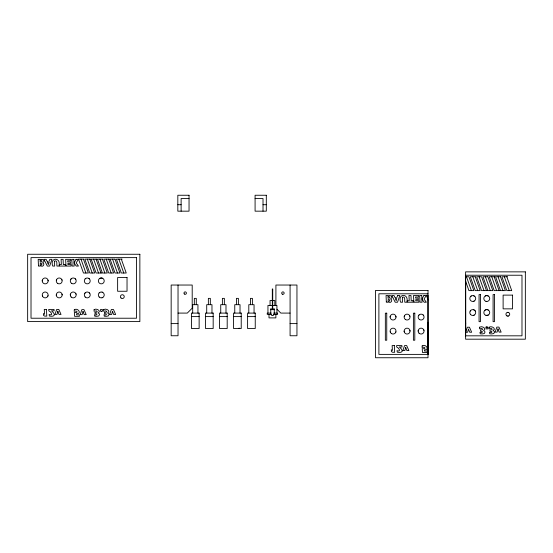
<?xml version="1.0" encoding="UTF-8"?>
<svg xmlns="http://www.w3.org/2000/svg" width="553" height="553" viewBox="0 0 553 553"><rect width="100%" height="100%" fill="white"/><g stroke="black" fill="none" stroke-linecap="round" stroke-linejoin="round"><path stroke-width="0.83" d="M428.043 299.885L426.418 295.295L428.008 295.295L428.008 354.383L378.895 354.383L378.895 293.788L428.008 293.788M465.619 335.823L465.633 322.862L465.619 335.823L521.984 335.823L521.984 275.228L465.619 275.228M428.036 333.48L428.043 348.155M428.043 345.874L428.008 354.383L428.043 350.796L428.036 351.604M428.043 334.461L428.043 322.295M465.619 281.705L465.654 281.325L468.937 290.622L473.845 290.622L468.937 276.735L465.619 276.735L465.654 323.643M428.015 351.086L428.022 348.044M42.235 280.917L42.339 280.15M70.293 294.943L70.39 294.175M390.114 317.076L390.211 316.316M418.165 331.102L418.268 330.341M465.654 332.235L467.347 327.217L469.456 327.217L471.661 332.235L469.649 332.235L468.509 329.035L467.638 332.235L465.654 332.235L465.654 281.325M47.738 296.415L48.028 295.703A2.945 2.945 0 0 0 44.42 292.095A2.945 2.945 0 0 0 43.099 297.023A2.945 2.945 0 0 0 48.028 295.703M56.365 280.15L56.662 279.438M395.609 332.574L395.907 331.862M404.243 316.316L404.533 315.604M70.687 279.438L71.157 278.83M84.713 293.47L85.183 292.855M418.559 315.604L419.029 314.996M470.202 311.069L470.665 310.454M85.183 278.83L85.791 278.366A2.945 2.945 0 0 1 90.208 280.917A2.945 2.945 0 0 1 85.791 283.468A2.945 2.945 0 0 1 85.791 278.366M99.208 292.855L99.817 292.392M273.756 315.106L272.518 315.618L271.281 315.106M470.665 296.429L471.28 295.966A2.945 2.945 0 0 1 475.698 298.516A2.945 2.945 0 0 1 471.28 301.067A2.945 2.945 0 0 1 471.28 295.966M484.691 310.454L485.306 309.991A2.945 2.945 0 0 1 489.723 312.542A2.945 2.945 0 0 1 485.306 315.092A2.945 2.945 0 0 1 485.306 309.991M99.817 278.359A2.945 2.945 0 0 1 104.234 280.917A2.945 2.945 0 0 1 99.817 283.468A2.945 2.945 0 0 1 99.817 278.359L101.289 277.965L102.761 278.359M102.056 297.784L102.761 297.493M485.306 295.966L486.778 295.565L488.251 295.966M473.513 301.357L474.225 301.067M473.513 315.383L474.225 315.092M488.251 315.092L486.011 315.383M486.011 309.694L486.778 309.597M507.834 316.116L508.318 316.053M486.993 327.1L487.85 327.093L487.94 328.869L486.073 328.869L486.004 327.093L486.993 327.1L486.004 327.093M189.043 198.541L181.121 198.541L181.121 211.17M255.085 198.541L263.014 198.541L263.014 211.17M177.824 204.714L181.121 204.714M263.014 204.714L266.311 204.714M90.581 259.136L84.851 259.136L89.766 273.016L94.674 273.016L89.766 259.136M96.893 259.136L91.169 259.136L96.077 273.016L101.8 273.016M109.515 259.136L103.791 259.136L108.699 273.016L113.607 273.016L108.699 259.136M122.144 259.136L116.413 259.136L121.321 273.016L126.236 273.016L121.321 259.136M495.004 276.735L489.274 276.735L494.188 290.622L499.912 290.622M507.626 276.735L501.903 276.735L506.811 290.622L511.719 290.622L506.811 276.735M272.311 290.021L272.733 290.021M487.29 290.622L481.559 290.622L476.651 276.735L481.559 276.735L486.474 290.622M270.417 308.954L274.62 308.954M270.417 309.659L274.62 309.659M178.031 313.088L187.287 313.088L192.202 308.18L192.202 285.037L171.16 285.037L171.16 335.754L178.031 335.754L178.031 285.037M271.24 313.122L267.244 313.122L267.244 314.387L271.578 314.387M273.631 313.122L277.627 313.122L277.627 314.387L273.293 314.387M290.083 313.088L280.82 313.088L277.005 309.272M191.49 316.606L199.135 316.606M205.522 316.606L213.168 316.606M219.548 316.606L227.193 316.606M233.573 316.606L241.219 316.606M247.599 316.606L255.244 316.606M171.16 323.609L178.031 323.609M290.083 323.609L296.954 323.609M239.007 328.164L239.366 328.164M486.011 301.357L486.778 301.461M507.834 312.327L508.318 312.39M473.513 295.668L474.833 296.429M487.539 309.694L488.251 309.991M473.513 309.694L474.225 309.991M102.056 292.095L102.761 292.392M88.736 278.366L89.344 278.83M474.833 310.454L475.304 311.069M423.197 314.996L423.66 315.604M89.344 292.855L89.814 293.47M75.319 278.83L75.789 279.438M423.66 329.629L423.957 330.341M409.635 315.604L409.932 316.316M390.211 331.862L390.508 332.574M75.789 293.47L76.079 294.175M61.763 279.438L62.054 280.15M42.339 295.703L42.629 296.415M504.357 276.735L509.265 290.622M498.046 276.735L502.954 290.622M494.188 276.735L499.096 290.622M491.728 276.735L496.642 290.622M485.416 276.735L490.331 290.622M479.105 276.735L484.013 290.622M472.794 276.735L477.702 290.622M466.483 276.735L471.391 290.622M118.867 259.136L123.775 273.016M112.556 259.136L117.464 273.016M106.245 259.136L111.153 273.016M99.934 259.136L104.842 273.016M96.077 259.136L100.985 273.016M93.623 259.136L98.531 273.016M87.312 259.136L92.22 273.016M80.994 259.136L85.909 273.016M409.932 330.341L410.029 331.102A2.945 2.945 0 0 1 405.612 333.653A2.945 2.945 0 0 1 405.612 328.551A2.945 2.945 0 0 1 410.029 331.102M404.139 331.102L404.243 331.862M395.907 316.316L396.003 317.076A2.945 2.945 0 0 1 391.586 319.627A2.945 2.945 0 0 1 391.586 314.526A2.945 2.945 0 0 1 396.003 317.076M62.054 294.175L62.157 294.943A2.945 2.945 0 0 1 57.74 297.493A2.945 2.945 0 0 1 57.74 292.392A2.945 2.945 0 0 1 62.157 294.943M56.268 294.943L56.365 295.703M48.028 280.15L48.132 280.917A2.945 2.945 0 0 1 43.708 283.468A2.945 2.945 0 0 1 43.708 278.359A2.945 2.945 0 0 1 48.132 280.917M428.022 328.911L428.043 329.574M290.083 285.037L290.083 335.754L296.954 335.754L296.954 285.037L275.912 285.037L275.912 305.609M276.922 313.122L276.922 305.408L267.949 305.408L267.949 313.122M275.871 314.387L275.871 317.892L269 317.892L269 314.387M274.82 305.408L274.82 300.5L270.051 300.5L270.051 305.408M274.274 309.659L274.274 313.862M272.733 308.954L272.733 288.963L272.311 288.963L272.311 308.954M270.763 309.659L270.763 313.862M254.055 313.095L254.055 304.682L248.795 304.682L248.795 313.095M252.403 304.682L252.403 298.371L250.44 298.371L250.44 304.682M240.023 313.095L240.023 304.682L234.762 304.682L234.762 313.095M238.378 304.682L238.378 298.371L236.414 298.371L236.414 304.682M225.997 313.095L225.997 304.682L220.737 304.682L220.737 313.095M224.352 304.682L224.352 298.371L222.389 298.371L222.389 304.682M211.972 313.095L211.972 304.682L206.711 304.682L206.711 313.095M210.327 304.682L210.327 298.371L208.363 298.371L208.363 304.682M197.946 313.095L197.946 304.682L192.686 304.682L192.686 313.095M196.294 304.682L196.294 298.371L194.331 298.371L194.331 304.682M486.778 295.565A2.945 2.945 0 0 1 489.446 299.761A2.945 2.945 0 0 1 484.518 300.41A2.945 2.945 0 0 1 486.011 295.668M38.44 265.447L38.44 266.062L40.279 266.062L40.217 263.442C41.413 262.703 42.878 264.707 41.129 264.763L41.129 266.076C43.473 267.113 45.063 263.587 42.664 262.799L43.86 261.749A2.129 2.129 0 0 0 43.811 260.532L43.044 259.627L40.991 259.364L40.991 260.698L41.814 260.885L41.987 261.749L40.169 262.115L40.113 259.35L38.185 259.35L38.44 265.447M386.319 301.613L386.312 302.221L388.151 302.221L388.095 299.608C389.291 298.869 390.757 300.867 389.008 300.922L389.008 302.242C391.344 303.279 392.941 299.747 390.536 298.959L391.738 297.915A2.129 2.129 0 0 0 391.69 296.698L390.916 295.786L388.87 295.523L388.87 296.857L389.685 297.044L389.865 297.908L388.047 298.274L387.992 295.516L386.056 295.509L386.319 301.613M65.966 265.627L65.959 266.062L71.061 266.062L70.991 264.59L67.901 264.604L67.846 263.477L70.466 263.491L70.376 261.998L67.749 261.97L67.701 260.774L70.832 260.857L70.743 259.35L65.641 259.35L65.966 265.627M413.838 301.786L413.838 302.221L418.932 302.221L418.87 300.749L415.78 300.763L415.725 299.636L418.345 299.657L418.255 298.157L415.628 298.129L415.573 296.94L418.711 297.016L418.621 295.509L413.513 295.509L413.838 301.786M74.302 309.715L74.171 311.284L76.196 311.021L77.144 311.885L76.383 312.563L74.337 312.5L74.62 316.33L79.397 316.33L79.321 314.851L76.625 314.871L76.528 313.745C82.169 314.063 78.153 307.35 74.302 309.715M422.181 345.881L422.043 347.443L424.075 347.187L425.022 348.044L424.262 348.729L422.215 348.66L422.492 352.489L427.275 352.489L427.192 351.01L424.504 351.037L424.4 349.911C430.04 350.222 426.024 343.51 422.181 345.881M54.512 261.528L54.678 266.062L52.701 266.062C49.487 256.924 61.424 257 58.964 266.062L56.945 266.062C56.468 264.555 57.747 260.428 55.058 260.843A0.802 0.802 0 0 0 54.581 261.299L54.512 261.528M94.134 309.625L94.01 311.208L96.485 310.897L97.21 311.65L96.429 312.3L94.943 312.286L95.061 313.793C98.303 313.067 96.858 316.116 94.445 314.726L94.75 316.198L96.706 316.33L98.738 315.963L99.478 314.664A1.583 1.583 0 0 0 98.883 313.399L98.047 312.943C101.876 311.228 96.45 307.834 94.134 309.625M103.66 309.625L103.535 311.208L106.003 310.897L106.729 311.65L105.955 312.3L104.469 312.286L104.586 313.793C107.828 313.067 106.383 316.116 103.971 314.726L104.275 316.198L106.231 316.33L108.264 315.963L109.003 314.664A1.583 1.583 0 0 0 108.409 313.399L107.572 312.943C111.402 311.228 105.976 307.834 103.66 309.625M402.384 297.687L402.556 302.221L400.572 302.221C397.365 293.09 409.303 293.166 406.835 302.221L404.824 302.221C404.347 300.714 405.625 296.595 402.937 297.002A0.802 0.802 0 0 0 402.46 297.459L402.384 297.687M479.624 327.224L479.492 328.807L481.967 328.496L482.693 329.249L481.912 329.899L480.433 329.885L480.543 331.392C483.792 330.666 482.347 333.715 479.928 332.332L480.239 333.798L482.195 333.929L484.228 333.563L484.967 332.263A1.583 1.583 0 0 0 484.366 331.005L483.536 330.542C487.366 328.828 481.94 325.434 479.624 327.224M489.149 327.224L489.018 328.807L491.493 328.496L492.218 329.249L491.437 329.899L489.958 329.885L490.069 331.392C493.317 330.666 491.873 333.715 489.453 332.332L489.758 333.798L491.714 333.929L493.746 333.563L494.486 332.263A1.583 1.583 0 0 0 493.891 331.005L493.062 330.542C496.891 328.828 491.465 325.434 489.149 327.224M54.394 314.671C53.952 316.834 50.959 316.212 49.39 316.033L49.134 314.519C53.6 316.122 51.284 311.851 48.802 310.8L48.74 309.41L54.028 309.41L54.139 310.862L51.505 310.793L53.676 313.033L54.394 314.671M402.273 350.837C401.824 352.994 398.837 352.372 397.268 352.192L397.013 350.678C401.478 352.289 399.162 348.017 396.674 346.959L396.612 345.57L401.9 345.57L402.017 347.028L399.377 346.959L401.554 349.192L402.273 350.837M57.865 311.221L56.994 314.429L55.003 314.429L56.703 309.41L58.805 309.41L61.017 314.429L58.998 314.429L57.865 311.221M83.026 311.436L82.155 314.636L80.164 314.636L81.865 309.618L83.966 309.618L86.178 314.636L84.16 314.636L83.026 311.436M112.508 311.304L111.637 314.505L109.646 314.505L111.347 309.493L113.448 309.493L115.66 314.505L113.642 314.505L112.508 311.304M405.736 347.388L404.865 350.588L402.881 350.588L404.575 345.57L406.683 345.57L408.888 350.588L406.877 350.588L405.736 347.388M497.99 328.904L497.119 332.111L495.135 332.111L496.829 327.093L498.93 327.093L501.142 332.111L499.131 332.111L497.99 328.904M48.947 262.689L48.367 264.597L47.523 262.689L47.523 261.258L46.97 261.258L46.155 259.35L43.984 259.35L47.288 266.062L49.659 266.062L51.947 259.35L49.853 259.35L48.947 261.258L48.947 262.689M397.731 295.509L396.819 297.417L396.245 300.756L395.402 298.848L395.402 297.417L394.849 297.417L394.026 295.509L391.863 295.509L395.167 302.221L397.531 302.221L399.819 295.509L397.731 295.509M76.044 259.35L74.102 262.889L76.203 266.062L78.45 266.062L76.162 262.917L78.408 259.35L76.044 259.35M423.923 295.509L421.974 299.055L424.082 302.221L426.328 302.221L424.033 299.076L426.287 295.509L423.923 295.509M65.254 264.555L63.319 264.611L63.111 259.35L61.093 259.35L61.362 264.611L59.42 264.555L59.468 266.062L65.309 266.062L65.254 264.555M413.126 300.714L411.197 300.77L410.983 295.509L408.964 295.509L409.241 300.77L407.291 300.714L407.347 302.221L413.188 302.221L413.126 300.714M101.593 311.256L100.584 311.27L100.515 309.493L102.36 309.493L102.45 311.27L101.593 311.256M73.846 259.35L71.807 259.35L72.139 266.062L74.171 266.062L73.846 259.35M421.725 295.509L419.686 295.509L420.01 302.221L422.05 302.221L421.725 295.509M46.438 309.41L44.268 309.41L44.537 314.304L43.438 313.558L43.514 315.369L44.682 316.116L46.798 316.116L46.438 309.41M394.317 345.57L392.139 345.57L392.416 350.464L391.317 349.717L391.393 351.528L392.561 352.282L394.676 352.282L394.317 345.57M189.043 195.25L177.824 195.25L177.824 211.17L189.043 211.17L189.043 195.25M266.311 195.25L255.085 195.25L255.085 211.17L266.311 211.17L266.311 195.25M139.861 254.262L27.65 254.262L27.65 321.59L139.861 321.59L139.861 254.262M136.494 257.629L31.016 257.629L31.016 318.224L136.494 318.224L136.494 257.629M83.455 259.136L78.54 259.136L83.455 273.016L88.362 273.016L83.455 259.136M102.388 259.136L97.48 259.136L102.388 273.016L107.296 273.016L102.388 259.136M115.01 259.136L110.102 259.136L115.01 273.016L119.918 273.016L115.01 259.136M525.35 271.862L465.619 271.862L465.619 339.189L525.35 339.189L525.35 271.862M475.248 276.735L470.34 276.735L475.248 290.622L480.156 290.622L475.248 276.735M487.87 276.735L482.963 276.735L487.87 290.622L492.785 290.622L487.87 276.735M500.5 276.735L495.592 276.735L500.5 290.622L505.407 290.622L500.5 276.735M127.031 277.516L117.63 277.516L117.63 291.258L127.031 291.258L127.031 277.516M428.008 290.422L375.528 290.422L375.528 357.75L428.008 357.75L428.008 290.422M480.467 294.625L479.064 294.625L479.064 321.659L480.467 321.659L480.467 294.625M494.493 294.625L493.089 294.625L493.089 321.659L494.493 321.659L494.493 294.625M512.513 295.115L503.119 295.115L503.119 308.857L512.513 308.857L512.513 295.115M199.135 313.095L191.49 313.095L191.49 328.523L199.135 328.523L199.135 313.095M213.168 313.095L205.522 313.095L205.522 328.523L213.168 328.523L213.168 313.095M227.193 313.095L219.548 313.095L219.548 328.523L227.193 328.523L227.193 313.095M241.219 313.095L233.573 313.095L233.573 328.523L241.219 328.523L241.219 313.095M255.244 313.095L247.599 313.095L247.599 328.523L255.244 328.523L255.244 313.095M386.747 313.185L385.344 313.185L385.344 340.219L386.747 340.219L386.747 313.185M414.798 313.185L413.395 313.185L413.395 340.219L414.798 340.219L414.798 313.185M391.586 333.653A2.945 2.945 0 0 0 396.003 331.102A2.945 2.945 0 0 0 391.586 328.551A2.945 2.945 0 0 0 391.586 333.653M405.612 319.627A2.945 2.945 0 0 0 410.029 317.076A2.945 2.945 0 0 0 405.612 314.526A2.945 2.945 0 0 0 405.612 319.627M419.637 319.627A2.945 2.945 0 0 0 424.061 317.076A2.945 2.945 0 0 0 419.637 314.526A2.945 2.945 0 0 0 419.637 319.627M419.029 333.183A2.945 2.945 0 0 0 423.957 331.862A2.945 2.945 0 0 0 420.349 328.254A2.945 2.945 0 0 0 419.029 333.183M85.183 297.023A2.945 2.945 0 0 0 90.111 295.703A2.945 2.945 0 0 0 86.503 292.095A2.945 2.945 0 0 0 85.183 297.023M57.74 283.468A2.945 2.945 0 0 0 62.157 280.917A2.945 2.945 0 0 0 57.74 278.366A2.945 2.945 0 0 0 57.74 283.468M71.766 283.468A2.945 2.945 0 0 0 76.183 280.917A2.945 2.945 0 0 0 71.766 278.366A2.945 2.945 0 0 0 71.766 283.468M71.157 297.023A2.945 2.945 0 0 0 76.079 295.703A2.945 2.945 0 0 0 72.478 292.095A2.945 2.945 0 0 0 71.157 297.023M99.208 297.023A2.945 2.945 0 0 0 104.137 295.703A2.945 2.945 0 0 0 100.528 292.095A2.945 2.945 0 0 0 99.208 297.023M121.003 297.963A1.894 1.894 0 0 0 124.176 297.113A1.894 1.894 0 0 0 121.854 294.79A1.894 1.894 0 0 0 121.003 297.963M470.665 314.622A2.945 2.945 0 0 0 475.594 313.302A2.945 2.945 0 0 0 471.986 309.694A2.945 2.945 0 0 0 470.665 314.622M506.887 315.86A1.894 1.894 0 0 0 509.721 314.222A1.894 1.894 0 0 0 506.887 312.583A1.894 1.894 0 0 0 506.887 315.86M184.315 293.968A1.23 1.23 0 0 0 186.368 293.415A1.23 1.23 0 0 0 184.868 291.915A1.23 1.23 0 0 0 184.315 293.968M282.313 294.161A1.23 1.23 0 0 0 284.152 293.097A1.23 1.23 0 0 0 282.313 292.039A1.23 1.23 0 0 0 282.313 294.161"/></g></svg>
